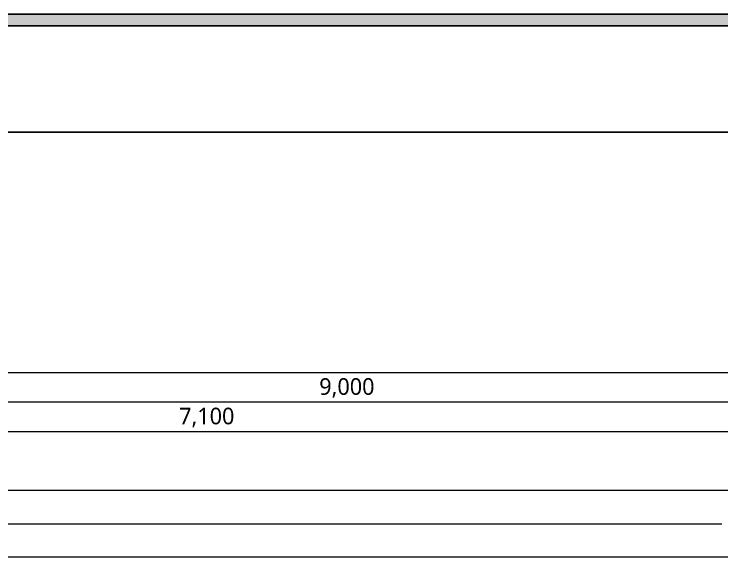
# Model space of a CAD drawing. Header units: metres. Extents: x 11578468 to 47831421, y -58341524 to -14256839.
# Drawn here: x 23846169 to 23850967, y -29077942 to -29074262 of the extents above; entities that cross this region are included whole.
import ezdxf
from ezdxf.enums import TextEntityAlignment as Align

# ---------------------------------------------------------------- set-up
doc = ezdxf.new("R2010")
doc.units = ezdxf.units.M
doc.header["$LTSCALE"] = 50
doc.header["$MEASUREMENT"] = 0
doc.layers.get('DEFPOINTS').update_dxf_attribs({"linetype": 'CONTINUOUS'})
doc.layers.add('FORM(YOURNAME)-1', color=1, linetype='CONTINUOUS')
doc.layers.add('FORM(YOURNAME)-11', color=1, linetype='CONTINUOUS')
doc.layers.add('ha', color=8, linetype='CONTINUOUS', lineweight=5)
doc.styles.add('N 맑은고딕', font='malgun.ttf')
doc.styles.add('YOURNAME', font='malgun.ttf')

# ---------------------------------------------------------------- blocks, each defined once
blk = doc.blocks.new('FORM-ELEVATION')
at = {"layer": 'FORM(YOURNAME)-11'}
h = blk.add_hatch(color=256, dxfattribs=at)
h.dxf.hatch_style = 1
h.paths.add_polyline_path([(-10308.57059686631, 35708.19891316444), (71691.42940313369, 35708.19891316444), (71691.42940313369, 35508.19891316444), (-10308.57059686631, 35508.19891316444)])
h.paths.add_polyline_path([(-10308.57059686631, -21491.80108683556), (71691.42940313369, -21491.80108683556), (71691.42940313369, -21691.80108683556), (-10308.57059686631, -21691.80108683556)])
at = {"layer": 'DEFPOINTS', "color": 158}
blk.add_lwpolyline([(-10308.57059686631, -21691.80108683556), (71691.42940313369, -21691.80108683556), (71691.42940313369, 35708.19891316444), (-10308.57059686631, 35708.19891316444)], close=True, dxfattribs=at)
at = {"layer": 'DEFPOINTS'}
blk.add_lwpolyline([(-8308.57059686631, 33708.19891316444), (61071.42940313369, 33708.19891316444), (61071.42940313369, -19691.80108683556), (-8308.57059686631, -19691.80108683556)], close=True, dxfattribs=at)
at = {"layer": 'FORM(YOURNAME)-11'}
blk.add_lwpolyline([(-10308.57059686631, 35708.19891316444), (71691.42940313369, 35708.19891316444), (71691.42940313369, 35508.19891316444), (-10308.57059686631, 35508.19891316444)], close=True, dxfattribs=at)
at = {"layer": 'FORM(YOURNAME)-11', "color": 3, "style": 'YOURNAME'}
for tag, height, p in [('1', 450.5000000000001, (71040.92940313369, -1219.301086835563)), ('2', 450.5000000000001, (71040.92940313369, -1862.872515402734)), ('3', 450.5000000000001, (71040.92940313369, -3150.015372551978)), ('4', 450.5000000000001, (71040.92940313369, -5080.729658268392)), ('5', 514.8571428571429, (71040.92940313369, -7397.586801126599)), ('6', 514.8571428571429, (71040.92940313369, -9650.0868011266)), ('7', 514.8571428571429, (71040.92940313369, -11902.5868011266)), ('8', 514.8571428571429, (71040.92940313369, -14155.0868011266)), ('9', 514.8571428571429, (71040.92940313369, -16407.5868011266)), ('10', 514.8571428571429, (66790.64106271416, -18595.72965826839)), ('11', 514.8571428571429, (71040.92940313369, -18660.0868011266)), ('12', 514.8571428571429, (66790.64106271416, -20848.22965826839)), ('13', 514.8571428571429, (71040.92940313369, -20848.22965826839))]:
    blk.add_attdef(tag, text='', height=height, dxfattribs=at).set_placement(p, align=Align.MIDDLE_RIGHT)

msp = doc.modelspace()

# ---------------------------------------------------------------- linework, layer by layer
at = {"layer": 'ha'}
for p, q in [((23835727.69593415, -29076692.2717794), (23852927.69593415, -29076692.2717794)), ((23852927.69593415, -29076892.2717794), (23843927.69593415, -29076892.2717794)), ((23843927.69593415, -29077092.2717794), (23851027.69593415, -29077092.2717794)), ((23851027.69593415, -29077492.2717794), (23843927.69593415, -29077492.2717794)), ((23843987.69593415, -29077717.2717794), (23850967.69593415, -29077717.2717794)), ((23843927.69593415, -29077942.2717794), (23851027.69593415, -29077942.2717794))]:
    msp.add_line(p, q, dxfattribs=at)

# ---------------------------------------------------------------- block references
at = {"layer": 'FORM(YOURNAME)-1', "xscale": 0.4, "yscale": 0.4, "zscale": 0.4}
msp.add_blockref('FORM-ELEVATION', (23831853.22827469, -29088545.23189473), dxfattribs=at)

# ---------------------------------------------------------------- texts
at = {"layer": 'ha', "style": 'N 맑은고딕'}
for s, p in [('9,000', (23848237.73754421, -29076843.35873592)), ('7,100', (23847287.92861079, -29077043.35873593))]:
    msp.add_text(s, height=112.5, dxfattribs=at).set_placement(p)

doc.saveas('drawing.dxf')
